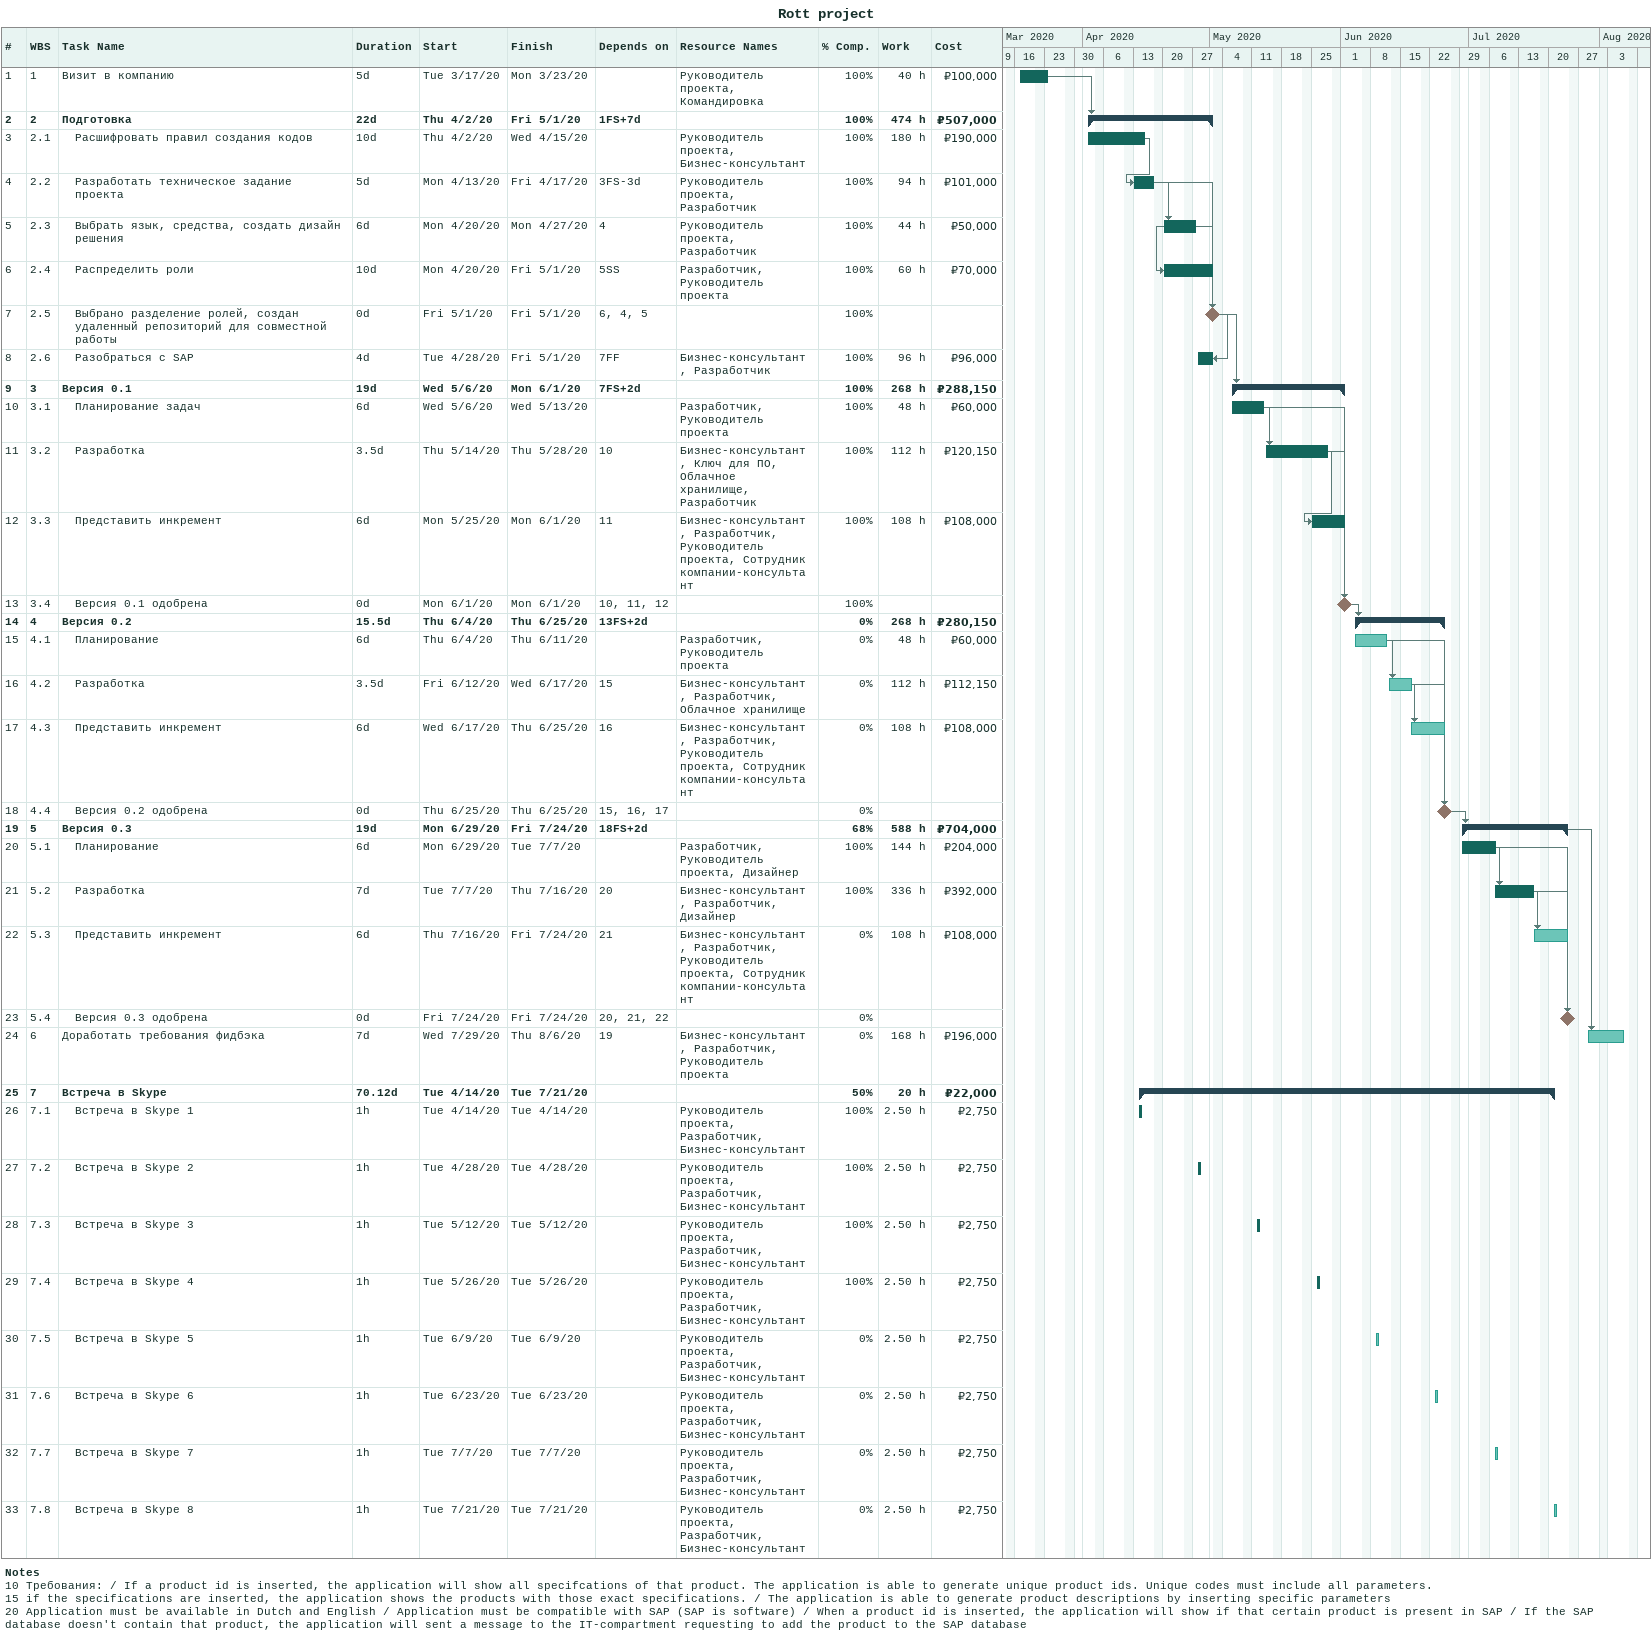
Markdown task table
Rott project

| ID | WBS | Task | Duration | Start | Finish | Predecessors | Resources | % complete | Work (h) | Cost (₽) |
|---|---|---|---|---|---|---|---|---|---|---|
| 1 | 1 | Визит в компанию | 5d | 2020-03-17 | 2020-03-23 |  | Руководитель проекта, Командировка | 100 | 40 | 100000 |
| 2 | 2 | **Подготовка** | 22d | 2020-04-02 | 2020-05-01 | 1FS+7d |  | 100 | 474 | 507000 |
| 3 | 2.1 | Расшифровать правил создания кодов | 10d | 2020-04-02 | 2020-04-15 |  | Руководитель проекта, Бизнес-консультант | 100 | 180 | 190000 |
| 4 | 2.2 | Разработать техническое задание проекта | 5d | 2020-04-13 | 2020-04-17 | 3FS-3d | Руководитель проекта, Разработчик | 100 | 94 | 101000 |
| 5 | 2.3 | Выбрать язык, средства, создать дизайн решения | 6d | 2020-04-20 | 2020-04-27 | 4 | Руководитель проекта, Разработчик | 100 | 44 | 50000 |
| 6 | 2.4 | Распределить роли | 10d | 2020-04-20 | 2020-05-01 | 5SS | Разработчик, Руководитель проекта | 100 | 60 | 70000 |
| 7 | 2.5 | Выбрано разделение ролей, создан удаленный репозиторий для совместной работы | 0d | 2020-05-01 | 2020-05-01 | 6, 4, 5 |  | 100 |  |  |
| 8 | 2.6 | Разобраться с SAP | 4d | 2020-04-28 | 2020-05-01 | 7FF | Бизнес-консультант, Разработчик | 100 | 96 | 96000 |
| 9 | 3 | **Версия 0.1** | 19d | 2020-05-06 | 2020-06-01 | 7FS+2d |  | 100 | 268 | 288150 |
| 10 | 3.1 | Планирование задач | 6d | 2020-05-06 | 2020-05-13 |  | Разработчик, Руководитель проекта | 100 | 48 | 60000 |
| 11 | 3.2 | Разработка | 3.5d | 2020-05-14 | 2020-05-28 | 10 | Бизнес-консультант, Ключ для ПО, Облачное хранилище, Разработчик | 100 | 112 | 120150 |
| 12 | 3.3 | Представить инкремент | 6d | 2020-05-25 | 2020-06-01 | 11 | Бизнес-консультант, Разработчик, Руководитель проекта, Сотрудник компании-консультант | 100 | 108 | 108000 |
| 13 | 3.4 | Версия 0.1 одобрена | 0d | 2020-06-01 | 2020-06-01 | 10, 11, 12 |  | 100 |  |  |
| 14 | 4 | **Версия 0.2** | 15.5d | 2020-06-04 | 2020-06-25 | 13FS+2d |  | 0 | 268 | 280150 |
| 15 | 4.1 | Планирование | 6d | 2020-06-04 | 2020-06-11 |  | Разработчик, Руководитель проекта | 0 | 48 | 60000 |
| 16 | 4.2 | Разработка | 3.5d | 2020-06-12 | 2020-06-17 | 15 | Бизнес-консультант, Разработчик, Облачное хранилище | 0 | 112 | 112150 |
| 17 | 4.3 | Представить инкремент | 6d | 2020-06-17 | 2020-06-25 | 16 | Бизнес-консультант, Разработчик, Руководитель проекта, Сотрудник компании-консультант | 0 | 108 | 108000 |
| 18 | 4.4 | Версия 0.2 одобрена | 0d | 2020-06-25 | 2020-06-25 | 15, 16, 17 |  | 0 |  |  |
| 19 | 5 | **Версия 0.3** | 19d | 2020-06-29 | 2020-07-24 | 18FS+2d |  | 68 | 588 | 704000 |
| 20 | 5.1 | Планирование | 6d | 2020-06-29 | 2020-07-07 |  | Разработчик, Руководитель проекта, Дизайнер | 100 | 144 | 204000 |
| 21 | 5.2 | Разработка | 7d | 2020-07-07 | 2020-07-16 | 20 | Бизнес-консультант, Разработчик, Дизайнер | 100 | 336 | 392000 |
| 22 | 5.3 | Представить инкремент | 6d | 2020-07-16 | 2020-07-24 | 21 | Бизнес-консультант, Разработчик, Руководитель проекта, Сотрудник компании-консультант | 0 | 108 | 108000 |
| 23 | 5.4 | Версия 0.3 одобрена | 0d | 2020-07-24 | 2020-07-24 | 20, 21, 22 |  | 0 |  |  |
| 24 | 6 | Доработать требования фидбэка | 7d | 2020-07-29 | 2020-08-06 | 19 | Бизнес-консультант, Разработчик, Руководитель проекта | 0 | 168 | 196000 |
| 25 | 7 | **Встреча в Skype** | 70.12d | 2020-04-14 | 2020-07-21 |  |  | 50 | 20 | 22000 |
| 26 | 7.1 | Встреча в Skype 1 | 1h | 2020-04-14 | 2020-04-14 |  | Руководитель проекта, Разработчик, Бизнес-консультант | 100 | 2.50 | 2750 |
| 27 | 7.2 | Встреча в Skype 2 | 1h | 2020-04-28 | 2020-04-28 |  | Руководитель проекта, Разработчик, Бизнес-консультант | 100 | 2.50 | 2750 |
| 28 | 7.3 | Встреча в Skype 3 | 1h | 2020-05-12 | 2020-05-12 |  | Руководитель проекта, Разработчик, Бизнес-консультант | 100 | 2.50 | 2750 |
| 29 | 7.4 | Встреча в Skype 4 | 1h | 2020-05-26 | 2020-05-26 |  | Руководитель проекта, Разработчик, Бизнес-консультант | 100 | 2.50 | 2750 |
| 30 | 7.5 | Встреча в Skype 5 | 1h | 2020-06-09 | 2020-06-09 |  | Руководитель проекта, Разработчик, Бизнес-консультант | 0 | 2.50 | 2750 |
| 31 | 7.6 | Встреча в Skype 6 | 1h | 2020-06-23 | 2020-06-23 |  | Руководитель проекта, Разработчик, Бизнес-консультант | 0 | 2.50 | 2750 |
| 32 | 7.7 | Встреча в Skype 7 | 1h | 2020-07-07 | 2020-07-07 |  | Руководитель проекта, Разработчик, Бизнес-консультант | 0 | 2.50 | 2750 |
| 33 | 7.8 | Встреча в Skype 8 | 1h | 2020-07-21 | 2020-07-21 |  | Руководитель проекта, Разработчик, Бизнес-консультант | 0 | 2.50 | 2750 |

Notes
- 10: Требования: / If a product id is inserted, the application will show all specifcations of that product. The application is able to generate unique product ids. Unique codes must include all parameters.
- 15: if the specifications are inserted, the application shows the products with those exact specifications. / The application is able to generate product descriptions by inserting specific parameters
- 20: Application must be available in Dutch and English / Application must be compatible with SAP (SAP is software) / When a product id is inserted, the application will show if that certain product is present in SAP / If the SAP database doesn't contain that product, the application will sent a message to the IT-compartment requesting to add the product to the SAP database
